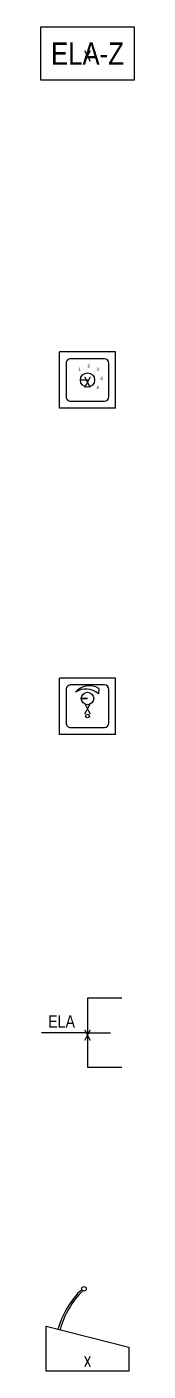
# Model space of a CAD drawing. Header units: metres. Extents: x -162 to 83385, y -62392 to -1971.
# Drawn here: x 71184 to 71475, y -31329 to -27137 of the extents above; entities that cross this region are included whole.
import ezdxf
from ezdxf.enums import TextEntityAlignment as Align

# ---------------------------------------------------------------- set-up
doc = ezdxf.new("R2010")
doc.units = ezdxf.units.M
doc.header["$LTSCALE"] = 0.5
for name, color, linetype, lineweight in [('ELIN_Attribut_01_Produkt_ID', 7, 'Continuous', 0), ('ELIN_Attribut_02_Stromkreis', 7, 'Continuous', 0), ('ELIN_Attribut_03_Verteilerbereich', 7, 'Continuous', 0), ('ELIN_Attribut_04_Montagehoehe', 7, 'Continuous', 0), ('ELIN_Attribut_05_Montageart', 7, 'Continuous', 0), ('ELIN_Attribut_06_Tuernummer', 7, 'Continuous', 0), ('ELIN_Attribut_07_Bemerkung', 7, 'Continuous', 0), ('ELIN_Attribut_08_Adresse', 7, 'Continuous', 0), ('ELIN_Attribut_10_AKZ1', 7, 'Continuous', 0), ('ELIN_Attribut_11_AKZ2', 7, 'Continuous', 0), ('ELIN_Attribut_12_Sonstiges1', 7, 'Continuous', 0), ('ELIN_Attribut_13_Sonstiges2', 7, 'Continuous', 0), ('ELIN_Attribut_14_Bauteil', 7, 'Continuous', 0), ('ELIN_Attribut_15_Ebene', 7, 'Continuous', 0), ('ELIN_Attribut_16_Raumnummer', 7, 'Continuous', 0), ('ELIN_Attribut_17_Raumname', 7, 'Continuous', 0), ('ELIN_Attribut_18_Montageabschnitt', 7, 'Continuous', 0), ('ELIN_Attribut_Basispunkt', 2, 'Continuous', 0), ('ELIN_Attribute_GEMOS', 11, 'Continuous', 0), ('ELIN_SWS_WA_Lautsprecher', 7, 'Continuous', 0), ('ELIN_SWS_WA_Zentrale', 7, 'Continuous', 0)]:
    doc.layers.add(name, color=color, linetype=linetype, lineweight=lineweight)
doc.layers.get('0').off()
doc.styles.add('ARIAL_N', font='ARIALN.TTF')
doc.styles.add('ELIN_Attribute', font='isocp.shx', dxfattribs={"width": 0.8})

# ---------------------------------------------------------------- blocks, each defined once
blk = doc.blocks.new('ELIN_SWS_PROGRAMMWAHLSCHALTER')
at = {"color": 0}
for p, q in [((-87.5, -87.9), (-87.5, 87.1)), ((87.5, 87.1), (-87.5, 87.1)), ((87.5, -87.9), (87.5, 87.1)), ((-66.5, 52.1), (-66.5, -52.9)), ((52.5, 66.1), (-52.5, 66.1)), ((66.5, -52.9), (66.5, 52.1)), ((-22, -0.4), (-22, 0)), ((-22, 0), (0, 0)), ((0, 0), (0, -0.4)), ((0, -0.4), (-22, -0.4)), ((-52.5, -66.9), (52.5, -66.9)), ((87.5, -87.9), (-87.5, -87.9))]:
    blk.add_line(p, q, dxfattribs=at)
blk.add_circle((0, -0.4), 22.3, dxfattribs=at)
for centre, major_axis, start_param, end_param in [((-52.5, 52.1), (9.9, -9.9), 2.356194, 3.926991), ((52.5, 52.1), (9.9, 9.9), -0.785398, 0.785398), ((-52.5, -52.9), (9.9, 9.9), 2.356194, 3.926991), ((52.5, -52.9), (9.9, -9.9), 5.497787, 7.068583)]:
    blk.add_ellipse(centre, major_axis=major_axis, ratio=1, start_param=start_param, end_param=end_param, dxfattribs=at)
at = {"color": 0, "style": 'ARIAL_N'}
for s, p in [('2', (0, 39.6)), ('1', (-28.2, 27.9)), ('3', (28.2, 27.9)), ('4', (39.9, -0.4)), ('5', (28.2, -28.6))]:
    blk.add_text(s, height=10, dxfattribs=at).set_placement(p)
at = {"layer": 'ELIN_Attribut_01_Produkt_ID', "style": 'ELIN_Attribute', "width": 0.8, "flags": 8}
blk.add_attdef('01_PRODUKT_ID', text='', height=150, dxfattribs=at).set_placement((0, -169.5, 0), align=Align.TOP_CENTER)
at = {"layer": 'ELIN_Attribut_02_Stromkreis', "style": 'ELIN_Attribute', "width": 0.8, "flags": 8}
blk.add_attdef('02_STROMKREIS', text='', height=150, dxfattribs=at).set_placement((0, 150, 0), align=Align.CENTER)
at = {"layer": 'ELIN_Attribut_03_Verteilerbereich', "style": 'ELIN_Attribute', "width": 0.8, "flags": 8}
blk.add_attdef('03_VERTEILERBEREICH', (198.4, -672.7, 0), '', height=125, dxfattribs=at)
at = {"layer": 'ELIN_Attribut_04_Montagehoehe', "style": 'ELIN_Attribute', "width": 0.8, "flags": 8}
blk.add_attdef('04_MONTAGEHOEHE', text='', height=125, dxfattribs=at).set_placement((-424.5, -54.7, 0), align=Align.RIGHT)
at = {"layer": 'ELIN_Attribut_05_Montageart', "style": 'ELIN_Attribute', "width": 0.8, "flags": 8}
blk.add_attdef('05_MONTAGEART', (400.3, -54.7, 0), '', height=125, dxfattribs=at)
at = {"layer": 'ELIN_Attribut_06_Tuernummer', "style": 'ELIN_Attribute', "width": 0.8, "flags": 8}
blk.add_attdef('06_TUERNUMMER', text='', height=125, dxfattribs=at).set_placement((-424.9, -254.7, 0), align=Align.RIGHT)
at = {"layer": 'ELIN_Attribut_07_Bemerkung', "style": 'ELIN_Attribute', "width": 0.8, "flags": 8}
blk.add_attdef('07_BEMERKUNG', (198.4, -844.5, 0), '', height=125, dxfattribs=at)
at = {"layer": 'ELIN_Attribut_08_Adresse', "style": 'ELIN_Attribute', "width": 0.8, "flags": 8}
blk.add_attdef('08_ADRESSE', (198.4, -1100.6, 0), '', height=125, dxfattribs=at)
at = {"layer": 'ELIN_Attribut_10_AKZ1', "style": 'ELIN_Attribute', "width": 0.8, "flags": 8}
blk.add_attdef('10_AKZ1', (195.8, -1466.6, 0), '', height=125, dxfattribs=at)
at = {"layer": 'ELIN_Attribut_11_AKZ2', "style": 'ELIN_Attribute', "width": 0.8, "flags": 8}
blk.add_attdef('11_AKZ2', (195.8, -1622.9, 0), '', height=125, dxfattribs=at)
at = {"layer": 'ELIN_Attribut_12_Sonstiges1', "style": 'ELIN_Attribute', "width": 0.8, "flags": 8}
blk.add_attdef('12_SONSTIGES1', (198.4, -2000.7, 0), '', height=125, dxfattribs=at)
at = {"layer": 'ELIN_Attribut_13_Sonstiges2', "style": 'ELIN_Attribute', "width": 0.8, "flags": 8}
blk.add_attdef('13_SONSTIGES2', (198.4, -2151.6, 0), '', height=125, dxfattribs=at)
at = {"layer": 'ELIN_Attribut_14_Bauteil', "style": 'ELIN_Attribute', "width": 0.8, "flags": 8}
blk.add_attdef('14_BAUTEIL', (198.4, -2971.1, 0), '', height=125, dxfattribs=at)
at = {"layer": 'ELIN_Attribut_15_Ebene', "style": 'ELIN_Attribute', "width": 0.8, "flags": 8}
blk.add_attdef('15_EBENE', (198.4, -3118.3, 0), '', height=125, dxfattribs=at)
at = {"layer": 'ELIN_Attribut_16_Raumnummer', "style": 'ELIN_Attribute', "width": 0.8, "flags": 8}
blk.add_attdef('16_RAUMNUMMER', (198.4, -3312.6, 0), '', height=125, dxfattribs=at)
at = {"layer": 'ELIN_Attribut_17_Raumname', "style": 'ELIN_Attribute', "width": 0.8, "flags": 8}
blk.add_attdef('17_RAUMNAME', (198.4, -3469.1, 0), '', height=125, dxfattribs=at)
at = {"layer": 'ELIN_Attribut_18_Montageabschnitt', "style": 'ELIN_Attribute', "width": 0.8, "flags": 8}
blk.add_attdef('18_MONTAGEABSCHNITT', (198.4, -3670.1, 0), '', height=125, dxfattribs=at)
at = {"layer": 'ELIN_Attribut_Basispunkt', "style": 'ELIN_Attribute', "width": 0.8, "flags": 8}
blk.add_attdef('Basispunkt', text='', height=50, dxfattribs=at).set_placement((0, 0), align=Align.MIDDLE)
at = {"layer": 'ELIN_Attribute_GEMOS', "style": 'ELIN_Attribute', "width": 0.6, "flags": 8}
for tag, p in [('G01_PRO02ID', (1620.5, 183.6)), ('G02_BEZEICHNUNG', (1620.5, -14.6, 0)), ('G03_DESCRIPTION', (1620.5, -204.4, 0)), ('G04_GEMOS-SYMBOL', (1623.8, -404.4, 0)), ('G05_GEMOS-TYP', (1623.8, -604.4, 0)), ('G06_ORTSKENNUNG', (1620.5, -804.4, 0)), ('G08_FREI1', (1620.5, -1004.4, 0)), ('G08_FREI2', (1620.5, -1204.4, 0))]:
    blk.add_attdef(tag, p, '', height=125, dxfattribs=at)
blk = doc.blocks.new('ELIN_SWS_LAUTSTAERKENREGLER')
at = {"color": 0}
for p, q in [((-87.5, -87.5), (-87.5, 87.5)), ((87.5, 87.5), (-87.5, 87.5)), ((87.5, -87.5), (87.5, 87.5)), ((-66.5, 52.5), (-66.5, -52.5)), ((52.5, 66.5), (-52.5, 66.5)), ((35.5, 55.7), (34.1, 38.5)), ((66.5, -52.5), (66.5, 52.5)), ((-19.1, 24.4), (-19.1, 24.5)), ((-19.1, 24.5), (0, 24.5)), ((0, 24.4), (-19.1, 24.4)), ((0, 24.5), (0, 24.4)), ((0, 24.4), (0, 24.4)), ((0, 24.4), (0, 24.4)), ((0, 24.4), (0, 24.4)), ((0, 24.4), (0, 24.4)), ((-52.5, -66.5), (52.5, -66.5)), ((87.5, -87.5), (-87.5, -87.5))]:
    blk.add_line(p, q, dxfattribs=at)
for centre, radius in [((0, 24.4), 19.5), ((0, -30.4), 5.73)]:
    blk.add_circle(centre, radius, dxfattribs=at)
for centre, radius, start, end in [((5.8, 7.7), 56.5, 58.2348, 140.5423), ((-5, -3.8), 57.7, 47.2737, 124.7124)]:
    blk.add_arc(centre, radius, start, end, dxfattribs=at)
for centre, major_axis, start_param, end_param in [((-52.5, 52.5), (9.9, -9.9), 2.356194, 3.926991), ((52.5, 52.5), (9.9, 9.9), -0.785398, 0.785398), ((-52.5, -52.5), (9.9, 9.9), 2.356194, 3.926991), ((52.5, -52.5), (9.9, -9.9), 5.497787, 7.068583)]:
    blk.add_ellipse(centre, major_axis=major_axis, ratio=1, start_param=start_param, end_param=end_param, dxfattribs=at)
at = {"layer": 'ELIN_Attribut_01_Produkt_ID', "style": 'ELIN_Attribute', "width": 0.8, "flags": 8}
blk.add_attdef('01_PRODUKT_ID', text='', height=150, dxfattribs=at).set_placement((0, -169.5, 0), align=Align.TOP_CENTER)
at = {"layer": 'ELIN_Attribut_02_Stromkreis', "style": 'ELIN_Attribute', "width": 0.8, "flags": 8}
blk.add_attdef('02_STROMKREIS', text='', height=150, dxfattribs=at).set_placement((0, 150, 0), align=Align.CENTER)
at = {"layer": 'ELIN_Attribut_03_Verteilerbereich', "style": 'ELIN_Attribute', "width": 0.8, "flags": 8}
blk.add_attdef('03_VERTEILERBEREICH', (198.4, -672.7, 0), '', height=125, dxfattribs=at)
at = {"layer": 'ELIN_Attribut_04_Montagehoehe', "style": 'ELIN_Attribute', "width": 0.8, "flags": 8}
blk.add_attdef('04_MONTAGEHOEHE', text='', height=125, dxfattribs=at).set_placement((-424.5, -54.7, 0), align=Align.RIGHT)
at = {"layer": 'ELIN_Attribut_05_Montageart', "style": 'ELIN_Attribute', "width": 0.8, "flags": 8}
blk.add_attdef('05_MONTAGEART', (400.3, -54.7, 0), '', height=125, dxfattribs=at)
at = {"layer": 'ELIN_Attribut_06_Tuernummer', "style": 'ELIN_Attribute', "width": 0.8, "flags": 8}
blk.add_attdef('06_TUERNUMMER', text='', height=125, dxfattribs=at).set_placement((-424.9, -254.7, 0), align=Align.RIGHT)
at = {"layer": 'ELIN_Attribut_07_Bemerkung', "style": 'ELIN_Attribute', "width": 0.8, "flags": 8}
blk.add_attdef('07_BEMERKUNG', (198.4, -844.5, 0), '', height=125, dxfattribs=at)
at = {"layer": 'ELIN_Attribut_08_Adresse', "style": 'ELIN_Attribute', "width": 0.8, "flags": 8}
blk.add_attdef('08_ADRESSE', (198.4, -1100.6, 0), '', height=125, dxfattribs=at)
at = {"layer": 'ELIN_Attribut_10_AKZ1', "style": 'ELIN_Attribute', "width": 0.8, "flags": 8}
blk.add_attdef('10_AKZ1', (195.8, -1466.6, 0), '', height=125, dxfattribs=at)
at = {"layer": 'ELIN_Attribut_11_AKZ2', "style": 'ELIN_Attribute', "width": 0.8, "flags": 8}
blk.add_attdef('11_AKZ2', (195.8, -1622.9, 0), '', height=125, dxfattribs=at)
at = {"layer": 'ELIN_Attribut_12_Sonstiges1', "style": 'ELIN_Attribute', "width": 0.8, "flags": 8}
blk.add_attdef('12_SONSTIGES1', (198.4, -2000.7, 0), '', height=125, dxfattribs=at)
at = {"layer": 'ELIN_Attribut_13_Sonstiges2', "style": 'ELIN_Attribute', "width": 0.8, "flags": 8}
blk.add_attdef('13_SONSTIGES2', (198.4, -2151.6, 0), '', height=125, dxfattribs=at)
at = {"layer": 'ELIN_Attribut_14_Bauteil', "style": 'ELIN_Attribute', "width": 0.8, "flags": 8}
blk.add_attdef('14_BAUTEIL', (198.4, -2971.1, 0), '', height=125, dxfattribs=at)
at = {"layer": 'ELIN_Attribut_15_Ebene', "style": 'ELIN_Attribute', "width": 0.8, "flags": 8}
blk.add_attdef('15_EBENE', (198.4, -3118.3, 0), '', height=125, dxfattribs=at)
at = {"layer": 'ELIN_Attribut_16_Raumnummer', "style": 'ELIN_Attribute', "width": 0.8, "flags": 8}
blk.add_attdef('16_RAUMNUMMER', (198.4, -3312.6, 0), '', height=125, dxfattribs=at)
at = {"layer": 'ELIN_Attribut_17_Raumname', "style": 'ELIN_Attribute', "width": 0.8, "flags": 8}
blk.add_attdef('17_RAUMNAME', (198.4, -3469.1, 0), '', height=125, dxfattribs=at)
at = {"layer": 'ELIN_Attribut_18_Montageabschnitt', "style": 'ELIN_Attribute', "width": 0.8, "flags": 8}
blk.add_attdef('18_MONTAGEABSCHNITT', (198.4, -3670.1, 0), '', height=125, dxfattribs=at)
at = {"layer": 'ELIN_Attribut_Basispunkt', "style": 'ELIN_Attribute', "width": 0.8, "flags": 8}
blk.add_attdef('Basispunkt', text='', height=50, dxfattribs=at).set_placement((0, 0), align=Align.MIDDLE)
at = {"layer": 'ELIN_Attribute_GEMOS', "style": 'ELIN_Attribute', "width": 0.6, "flags": 8}
for tag, p in [('G01_PRO02ID', (1620.5, 183.6)), ('G02_BEZEICHNUNG', (1620.5, -14.6, 0)), ('G03_DESCRIPTION', (1620.5, -204.4, 0)), ('G04_GEMOS-SYMBOL', (1623.8, -404.4, 0)), ('G05_GEMOS-TYP', (1623.8, -604.4, 0)), ('G06_ORTSKENNUNG', (1620.5, -804.4, 0)), ('G08_FREI1', (1620.5, -1004.4, 0)), ('G08_FREI2', (1620.5, -1204.4, 0))]:
    blk.add_attdef(tag, p, '', height=125, dxfattribs=at)
blk = doc.blocks.new('ELIN_SWS_BUCHSE')
at = {"color": 0}
for p, q in [((107.2, 107.2), (0, 107.2)), ((0, 107.2), (0, -107.2)), ((0, 0), (-143, 0)), ((0, 0), (72.1, 0)), ((0, -107.2), (107.2, -107.2))]:
    blk.add_line(p, q, dxfattribs=at)
at = {"color": 0, "style": 'ARIAL_N'}
blk.add_text('ELA', height=38.45, dxfattribs=at).set_placement((-122.3, 15.8))
at = {"layer": 'ELIN_Attribut_01_Produkt_ID', "style": 'ELIN_Attribute', "width": 0.8, "flags": 8}
blk.add_attdef('01_PRODUKT_ID', text='', height=150, dxfattribs=at).set_placement((0, -217, 0), align=Align.TOP_CENTER)
at = {"layer": 'ELIN_Attribut_02_Stromkreis', "style": 'ELIN_Attribute', "width": 0.8, "flags": 8}
blk.add_attdef('02_STROMKREIS', text='', height=150, dxfattribs=at).set_placement((0, 194.2, 0), align=Align.CENTER)
at = {"layer": 'ELIN_Attribut_03_Verteilerbereich', "style": 'ELIN_Attribute', "width": 0.8, "flags": 8}
blk.add_attdef('03_VERTEILERBEREICH', (198.4, -672.7, 0), '', height=125, dxfattribs=at)
at = {"layer": 'ELIN_Attribut_04_Montagehoehe', "style": 'ELIN_Attribute', "width": 0.8, "flags": 8}
blk.add_attdef('04_MONTAGEHOEHE', text='', height=125, dxfattribs=at).set_placement((-424.5, -54.7, 0), align=Align.RIGHT)
at = {"layer": 'ELIN_Attribut_05_Montageart', "style": 'ELIN_Attribute', "width": 0.8, "flags": 8}
blk.add_attdef('05_MONTAGEART', (400.3, -54.7, 0), '', height=125, dxfattribs=at)
at = {"layer": 'ELIN_Attribut_06_Tuernummer', "style": 'ELIN_Attribute', "width": 0.8, "flags": 8}
blk.add_attdef('06_TUERNUMMER', text='', height=125, dxfattribs=at).set_placement((-424.9, -254.7, 0), align=Align.RIGHT)
at = {"layer": 'ELIN_Attribut_07_Bemerkung', "style": 'ELIN_Attribute', "width": 0.8, "flags": 8}
blk.add_attdef('07_BEMERKUNG', (198.4, -844.5, 0), '', height=125, dxfattribs=at)
at = {"layer": 'ELIN_Attribut_08_Adresse', "style": 'ELIN_Attribute', "width": 0.8, "flags": 8}
blk.add_attdef('08_ADRESSE', (198.4, -1100.6, 0), '', height=125, dxfattribs=at)
at = {"layer": 'ELIN_Attribut_10_AKZ1', "style": 'ELIN_Attribute', "width": 0.8, "flags": 8}
blk.add_attdef('10_AKZ1', (195.8, -1466.6, 0), '', height=125, dxfattribs=at)
at = {"layer": 'ELIN_Attribut_11_AKZ2', "style": 'ELIN_Attribute', "width": 0.8, "flags": 8}
blk.add_attdef('11_AKZ2', (195.8, -1622.9, 0), '', height=125, dxfattribs=at)
at = {"layer": 'ELIN_Attribut_12_Sonstiges1', "style": 'ELIN_Attribute', "width": 0.8, "flags": 8}
blk.add_attdef('12_SONSTIGES1', (198.4, -2000.7, 0), '', height=125, dxfattribs=at)
at = {"layer": 'ELIN_Attribut_13_Sonstiges2', "style": 'ELIN_Attribute', "width": 0.8, "flags": 8}
blk.add_attdef('13_SONSTIGES2', (198.4, -2151.6, 0), '', height=125, dxfattribs=at)
at = {"layer": 'ELIN_Attribut_14_Bauteil', "style": 'ELIN_Attribute', "width": 0.8, "flags": 8}
blk.add_attdef('14_BAUTEIL', (198.4, -2971.1, 0), '', height=125, dxfattribs=at)
at = {"layer": 'ELIN_Attribut_15_Ebene', "style": 'ELIN_Attribute', "width": 0.8, "flags": 8}
blk.add_attdef('15_EBENE', (198.4, -3118.3, 0), '', height=125, dxfattribs=at)
at = {"layer": 'ELIN_Attribut_16_Raumnummer', "style": 'ELIN_Attribute', "width": 0.8, "flags": 8}
blk.add_attdef('16_RAUMNUMMER', (198.4, -3312.6, 0), '', height=125, dxfattribs=at)
at = {"layer": 'ELIN_Attribut_17_Raumname', "style": 'ELIN_Attribute', "width": 0.8, "flags": 8}
blk.add_attdef('17_RAUMNAME', (198.4, -3469.1, 0), '', height=125, dxfattribs=at)
at = {"layer": 'ELIN_Attribut_18_Montageabschnitt', "style": 'ELIN_Attribute', "width": 0.8, "flags": 8}
blk.add_attdef('18_MONTAGEABSCHNITT', (198.4, -3670.1, 0), '', height=125, dxfattribs=at)
at = {"layer": 'ELIN_Attribut_Basispunkt', "style": 'ELIN_Attribute', "width": 0.8, "flags": 8}
blk.add_attdef('Basispunkt', text='', height=50, dxfattribs=at).set_placement((0, 0), align=Align.MIDDLE)
at = {"layer": 'ELIN_Attribute_GEMOS', "style": 'ELIN_Attribute', "width": 0.6, "flags": 8}
for tag, p in [('G01_PRO02ID', (1620.5, 183.6)), ('G02_BEZEICHNUNG', (1620.5, -14.6, 0)), ('G03_DESCRIPTION', (1620.5, -204.4, 0)), ('G04_GEMOS-SYMBOL', (1623.8, -404.4, 0)), ('G05_GEMOS-TYP', (1623.8, -604.4, 0)), ('G06_ORTSKENNUNG', (1620.5, -804.4, 0)), ('G08_FREI1', (1620.5, -1004.4, 0)), ('G08_FREI2', (1620.5, -1204.4, 0))]:
    blk.add_attdef(tag, p, '', height=125, dxfattribs=at)
blk = doc.blocks.new('ELIN_ENS_SPRECHSTELLE')
at = {"color": 0}
for p, q in [((-128.8, 102.4), (128.8, 37.5)), ((-128.8, -37.5), (-128.8, 102.4)), ((128.8, 37.5), (128.8, -37.5)), ((128.8, -37.5), (-128.8, -37.5))]:
    blk.add_line(p, q, dxfattribs=at)
blk.add_circle((-11.1, 219.1), 6.99)
for centre, start in [((175.7, 18.3), 134.1723), ((182.2, 17.5), 135.1938)]:
    blk.add_arc(centre, 277.8, start, 164.4022, dxfattribs=at)
at = {"layer": 'ELIN_Attribut_01_Produkt_ID', "style": 'ELIN_Attribute', "width": 0.8, "flags": 8}
blk.add_attdef('01_PRODUKT_ID', text='', height=150, dxfattribs=at).set_placement((0, -169.5, 0), align=Align.TOP_CENTER)
at = {"layer": 'ELIN_Attribut_02_Stromkreis', "style": 'ELIN_Attribute', "width": 0.8, "flags": 8}
blk.add_attdef('02_STROMKREIS', text='', height=150, dxfattribs=at).set_placement((0, 268.6, 0), align=Align.CENTER)
at = {"layer": 'ELIN_Attribut_03_Verteilerbereich', "style": 'ELIN_Attribute', "width": 0.8, "flags": 8}
blk.add_attdef('03_VERTEILERBEREICH', (198.4, -672.7, 0), '', height=125, dxfattribs=at)
at = {"layer": 'ELIN_Attribut_04_Montagehoehe', "style": 'ELIN_Attribute', "width": 0.8, "flags": 8}
blk.add_attdef('04_MONTAGEHOEHE', text='', height=125, dxfattribs=at).set_placement((-424.5, -54.7, 0), align=Align.RIGHT)
at = {"layer": 'ELIN_Attribut_05_Montageart', "style": 'ELIN_Attribute', "width": 0.8, "flags": 8}
blk.add_attdef('05_MONTAGEART', (400.3, -54.7, 0), '', height=125, dxfattribs=at)
at = {"layer": 'ELIN_Attribut_06_Tuernummer', "style": 'ELIN_Attribute', "width": 0.8, "flags": 8}
blk.add_attdef('06_TUERNUMMER', text='', height=125, dxfattribs=at).set_placement((-424.9, -254.7, 0), align=Align.RIGHT)
at = {"layer": 'ELIN_Attribut_07_Bemerkung', "style": 'ELIN_Attribute', "width": 0.8, "flags": 8}
blk.add_attdef('07_BEMERKUNG', (198.4, -844.5, 0), '', height=125, dxfattribs=at)
at = {"layer": 'ELIN_Attribut_08_Adresse', "style": 'ELIN_Attribute', "width": 0.8, "flags": 8}
blk.add_attdef('08_ADRESSE', (198.4, -1100.6, 0), '', height=125, dxfattribs=at)
at = {"layer": 'ELIN_Attribut_10_AKZ1', "style": 'ELIN_Attribute', "width": 0.8, "flags": 8}
blk.add_attdef('10_AKZ1', (195.8, -1466.6, 0), '', height=125, dxfattribs=at)
at = {"layer": 'ELIN_Attribut_11_AKZ2', "style": 'ELIN_Attribute', "width": 0.8, "flags": 8}
blk.add_attdef('11_AKZ2', (195.8, -1622.9, 0), '', height=125, dxfattribs=at)
at = {"layer": 'ELIN_Attribut_12_Sonstiges1', "style": 'ELIN_Attribute', "width": 0.8, "flags": 8}
blk.add_attdef('12_SONSTIGES1', (198.4, -2000.7, 0), '', height=125, dxfattribs=at)
at = {"layer": 'ELIN_Attribut_13_Sonstiges2', "style": 'ELIN_Attribute', "width": 0.8, "flags": 8}
blk.add_attdef('13_SONSTIGES2', (198.4, -2151.6, 0), '', height=125, dxfattribs=at)
at = {"layer": 'ELIN_Attribut_14_Bauteil', "style": 'ELIN_Attribute', "width": 0.8, "flags": 8}
blk.add_attdef('14_BAUTEIL', (198.4, -2971.1, 0), '', height=125, dxfattribs=at)
at = {"layer": 'ELIN_Attribut_15_Ebene', "style": 'ELIN_Attribute', "width": 0.8, "flags": 8}
blk.add_attdef('15_EBENE', (198.4, -3118.3, 0), '', height=125, dxfattribs=at)
at = {"layer": 'ELIN_Attribut_16_Raumnummer', "style": 'ELIN_Attribute', "width": 0.8, "flags": 8}
blk.add_attdef('16_RAUMNUMMER', (198.4, -3312.6, 0), '', height=125, dxfattribs=at)
at = {"layer": 'ELIN_Attribut_17_Raumname', "style": 'ELIN_Attribute', "width": 0.8, "flags": 8}
blk.add_attdef('17_RAUMNAME', (198.4, -3469.1, 0), '', height=125, dxfattribs=at)
at = {"layer": 'ELIN_Attribut_18_Montageabschnitt', "style": 'ELIN_Attribute', "width": 0.8, "flags": 8}
blk.add_attdef('18_MONTAGEABSCHNITT', (198.4, -3670.1, 0), '', height=125, dxfattribs=at)
at = {"layer": 'ELIN_Attribut_Basispunkt', "style": 'ELIN_Attribute', "width": 0.8, "flags": 8}
blk.add_attdef('Basispunkt', text='', height=50, dxfattribs=at).set_placement((0, 0), align=Align.MIDDLE)
at = {"layer": 'ELIN_Attribute_GEMOS', "style": 'ELIN_Attribute', "width": 0.6, "flags": 8}
for tag, p in [('G01_PRO02ID', (1620.5, 183.6)), ('G02_BEZEICHNUNG', (1620.5, -14.6, 0)), ('G03_DESCRIPTION', (1620.5, -204.4, 0)), ('G04_GEMOS-SYMBOL', (1623.8, -404.4, 0)), ('G05_GEMOS-TYP', (1623.8, -604.4, 0)), ('G06_ORTSKENNUNG', (1620.5, -804.4, 0)), ('G08_FREI1', (1620.5, -1004.4, 0)), ('G08_FREI2', (1620.5, -1204.4, 0))]:
    blk.add_attdef(tag, p, '', height=125, dxfattribs=at)
blk = doc.blocks.new('ELIN_SWS_ZENTRALE')
at = {"color": 0}
for p, q in [((-145.5, 83.3), (145.5, 83.3)), ((-145.5, -83.3), (-145.5, 83.3)), ((145.5, 83.3), (145.5, -83.3)), ((145.5, -83.3), (-145.5, -83.3))]:
    blk.add_line(p, q, dxfattribs=at)
at = {"color": 0, "style": 'ARIAL_N'}
blk.add_text('ELA-Z', height=70, dxfattribs=at).set_placement((0, 0), align=Align.MIDDLE_CENTER)
at = {"layer": 'ELIN_Attribut_01_Produkt_ID', "style": 'ELIN_Attribute', "width": 0.8, "flags": 8}
blk.add_attdef('01_PRODUKT_ID', text='', height=150, dxfattribs=at).set_placement((0, -169.5, 0), align=Align.TOP_CENTER)
at = {"layer": 'ELIN_Attribut_02_Stromkreis', "style": 'ELIN_Attribute', "width": 0.8, "flags": 8}
blk.add_attdef('02_STROMKREIS', text='', height=150, dxfattribs=at).set_placement((0, 150, 0), align=Align.CENTER)
at = {"layer": 'ELIN_Attribut_03_Verteilerbereich', "style": 'ELIN_Attribute', "width": 0.8, "flags": 8}
blk.add_attdef('03_VERTEILERBEREICH', (198.4, -672.7, 0), '', height=125, dxfattribs=at)
at = {"layer": 'ELIN_Attribut_04_Montagehoehe', "style": 'ELIN_Attribute', "width": 0.8, "flags": 8}
blk.add_attdef('04_MONTAGEHOEHE', text='', height=125, dxfattribs=at).set_placement((-424.5, -54.7, 0), align=Align.RIGHT)
at = {"layer": 'ELIN_Attribut_05_Montageart', "style": 'ELIN_Attribute', "width": 0.8, "flags": 8}
blk.add_attdef('05_MONTAGEART', (400.3, -54.7, 0), '', height=125, dxfattribs=at)
at = {"layer": 'ELIN_Attribut_06_Tuernummer', "style": 'ELIN_Attribute', "width": 0.8, "flags": 8}
blk.add_attdef('06_TUERNUMMER', text='', height=125, dxfattribs=at).set_placement((-424.9, -254.7, 0), align=Align.RIGHT)
at = {"layer": 'ELIN_Attribut_07_Bemerkung', "style": 'ELIN_Attribute', "width": 0.8, "flags": 8}
blk.add_attdef('07_BEMERKUNG', (198.4, -844.5, 0), '', height=125, dxfattribs=at)
at = {"layer": 'ELIN_Attribut_08_Adresse', "style": 'ELIN_Attribute', "width": 0.8, "flags": 8}
blk.add_attdef('08_ADRESSE', (198.4, -1100.6, 0), '', height=125, dxfattribs=at)
at = {"layer": 'ELIN_Attribut_10_AKZ1', "style": 'ELIN_Attribute', "width": 0.8, "flags": 8}
blk.add_attdef('10_AKZ1', (195.8, -1466.6, 0), '', height=125, dxfattribs=at)
at = {"layer": 'ELIN_Attribut_11_AKZ2', "style": 'ELIN_Attribute', "width": 0.8, "flags": 8}
blk.add_attdef('11_AKZ2', (195.8, -1622.9, 0), '', height=125, dxfattribs=at)
at = {"layer": 'ELIN_Attribut_12_Sonstiges1', "style": 'ELIN_Attribute', "width": 0.8, "flags": 8}
blk.add_attdef('12_SONSTIGES1', (198.4, -2000.7, 0), '', height=125, dxfattribs=at)
at = {"layer": 'ELIN_Attribut_13_Sonstiges2', "style": 'ELIN_Attribute', "width": 0.8, "flags": 8}
blk.add_attdef('13_SONSTIGES2', (198.4, -2151.6, 0), '', height=125, dxfattribs=at)
at = {"layer": 'ELIN_Attribut_14_Bauteil', "style": 'ELIN_Attribute', "width": 0.8, "flags": 8}
blk.add_attdef('14_BAUTEIL', (198.4, -2971.1, 0), '', height=125, dxfattribs=at)
at = {"layer": 'ELIN_Attribut_15_Ebene', "style": 'ELIN_Attribute', "width": 0.8, "flags": 8}
blk.add_attdef('15_EBENE', (198.4, -3118.3, 0), '', height=125, dxfattribs=at)
at = {"layer": 'ELIN_Attribut_16_Raumnummer', "style": 'ELIN_Attribute', "width": 0.8, "flags": 8}
blk.add_attdef('16_RAUMNUMMER', (198.4, -3312.6, 0), '', height=125, dxfattribs=at)
at = {"layer": 'ELIN_Attribut_17_Raumname', "style": 'ELIN_Attribute', "width": 0.8, "flags": 8}
blk.add_attdef('17_RAUMNAME', (198.4, -3469.1, 0), '', height=125, dxfattribs=at)
at = {"layer": 'ELIN_Attribut_18_Montageabschnitt', "style": 'ELIN_Attribute', "width": 0.8, "flags": 8}
blk.add_attdef('18_MONTAGEABSCHNITT', (198.4, -3670.1, 0), '', height=125, dxfattribs=at)
at = {"layer": 'ELIN_Attribut_Basispunkt', "style": 'ELIN_Attribute', "width": 0.8, "flags": 8}
blk.add_attdef('Basispunkt', text='', height=50, dxfattribs=at).set_placement((0, 0), align=Align.MIDDLE)
at = {"layer": 'ELIN_Attribute_GEMOS', "style": 'ELIN_Attribute', "width": 0.6, "flags": 8}
for tag, p in [('G01_PRO02ID', (1620.5, 183.6)), ('G02_BEZEICHNUNG', (1620.5, -14.6, 0)), ('G03_DESCRIPTION', (1620.5, -204.4, 0)), ('G04_GEMOS-SYMBOL', (1623.8, -404.4, 0)), ('G05_GEMOS-TYP', (1623.8, -604.4, 0)), ('G06_ORTSKENNUNG', (1620.5, -804.4, 0)), ('G08_FREI1', (1620.5, -1004.4, 0)), ('G08_FREI2', (1620.5, -1204.4, 0))]:
    blk.add_attdef(tag, p, '', height=125, dxfattribs=at)

msp = doc.modelspace()

# ---------------------------------------------------------------- block references
at = {"layer": 'ELIN_SWS_WA_Lautsprecher', "lineweight": 0}
ref = msp.add_blockref('ELIN_SWS_PROGRAMMWAHLSCHALTER', (71329.9, -28237.4), dxfattribs=at)
ref.add_attrib('Basispunkt', 'x', dxfattribs={"layer": 'ELIN_Attribut_Basispunkt', "height": 50, "style": 'ELIN_Attribute', "width": 0.8}).set_placement((71329.9, -28237.4), align=Align.MIDDLE)
ref = msp.add_blockref('ELIN_SWS_LAUTSTAERKENREGLER', (71329.9, -29255.3), dxfattribs=at)
ref.add_attrib('Basispunkt', 'x', dxfattribs={"layer": 'ELIN_Attribut_Basispunkt', "height": 50, "style": 'ELIN_Attribute', "width": 0.8}).set_placement((71329.9, -29255.3), align=Align.MIDDLE)
ref = msp.add_blockref('ELIN_SWS_BUCHSE', (71329.9, -30273.2), dxfattribs=at)
ref.add_attrib('Basispunkt', 'x', dxfattribs={"layer": 'ELIN_Attribut_Basispunkt', "height": 50, "style": 'ELIN_Attribute', "width": 0.8}).set_placement((71329.9, -30273.2), align=Align.MIDDLE)
ref = msp.add_blockref('ELIN_ENS_SPRECHSTELLE', (71329.9, -31291.1), dxfattribs=at)
ref.add_attrib('Basispunkt', 'x', dxfattribs={"layer": 'ELIN_Attribut_Basispunkt', "height": 50, "style": 'ELIN_Attribute', "width": 0.8}).set_placement((71329.9, -31291.1), align=Align.MIDDLE)
at = {"layer": 'ELIN_SWS_WA_Zentrale', "lineweight": 0}
ref = msp.add_blockref('ELIN_SWS_ZENTRALE', (71329.9, -27219.9), dxfattribs=at)
ref.add_attrib('Basispunkt', 'x', dxfattribs={"layer": 'ELIN_Attribut_Basispunkt', "height": 50, "style": 'ELIN_Attribute', "width": 0.8}).set_placement((71329.9, -27219.9), align=Align.MIDDLE)

doc.saveas('drawing.dxf')
